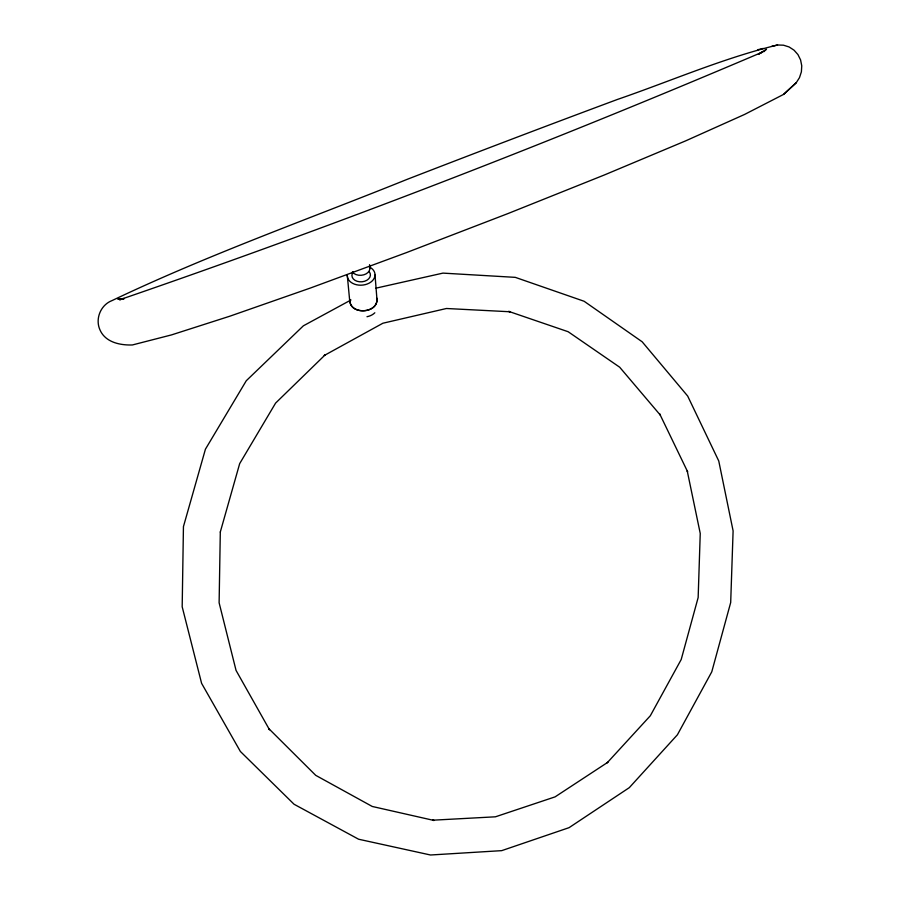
<?xml version="1.0" encoding="UTF-8"?>
<svg xmlns="http://www.w3.org/2000/svg" width="900" height="900" viewBox="0 0 900 900"><rect width="100%" height="100%" fill="white"/><g stroke="black" fill="none" stroke-linecap="round" stroke-linejoin="round"><path stroke-width="1.35" d="M375.03 275.029L377.055 300.656C375.289 313.729 351.169 314.516 349.718 300.96L347.287 275.321A13.883 9.967 -3.3 0 0 367.256 284.006A13.883 9.967 -3.3 0 0 369.36 266.94M349.718 300.96L350.021 299.61C348.502 315.45 379.575 313.808 376.673 298.159M777.544 45C722.745 58.309 670.748 81.079 617.524 99.416C547.132 125.573 476.955 152.314 406.935 179.438C308.43 219.161 207.979 254.812 112.073 300.577C100.755 304.819 94.995 318.713 99.911 329.738C105.233 342.326 120.094 345.386 132.39 344.959L171.484 334.912L229.86 316.192L310.387 288.034L406.361 252.641L508.039 213.536L604.418 174.949L685.586 140.895L744.581 114.446L783.551 94.421L796.23 82.744L799.492 77.625L801.383 71.854L801.754 65.824L800.584 59.929L797.951 54.585L794.025 50.164L789.086 46.958L783.461 45.191L777.544 45L771.739 46.384M763.796 51.727L766.451 49.241L758.441 54.18M783.551 94.421L796.23 82.744M350.978 299.981L303.379 325.811L246.285 380.734L205.425 449.201L183.442 526.613L182.183 606.791L201.6 683.336L240.368 751.455L294.064 804.251L358.616 839.227L430.526 855L501.716 850.646L569.07 827.663L629.314 787.646L677.396 734.794L711.776 671.827L730.688 602.528L733.106 530.876L718.762 461.002L687.679 396.056L642.161 341.786L584.111 301.264L515.295 277.358L442.946 273.116L375.975 288.157M758.374 54.315L762.671 51.998C551.34 141.986 336.814 225.124 119.599 299.79L124.324 298.62M757.913 49.703L763.234 48.431M124.234 298.474L117.855 299.171L122.647 299.261M376.661 298.091L377.055 300.656M369.551 264.679L369.877 268.639M374.827 312.784A13.635 9.911 -3.5 0 1 366.986 316.721M369.326 271.845A9.259 6.638 -3.3 0 1 366.84 280.282A9.259 6.638 -3.3 0 1 354.949 280.294A9.259 6.638 -3.3 0 1 353.34 271.856M369.641 266.918A9.293 6.649 -3.3 0 1 363.814 274.815A9.293 6.649 -3.3 0 1 352.373 271.991M220.309 531.99L219.116 602.775L236.059 670.433L269.528 729.81L268.875 728.707L315.72 775.339L372.251 806.467L434.115 820.485L432.596 820.204L495.439 816.806L555.086 796.871L607.905 762.221L607.174 762.817L650.329 715.748L681.199 659.52L698.153 597.544L700.245 533.452L687.251 471.004L687.611 471.746L659.722 413.966L660.206 414.968L619.673 367.2L568.148 331.729L508.646 311.366L510.154 311.771L446.456 308.498L382.905 323.224L324.191 355.511L325.091 354.915L275.602 403.088L239.67 463.635L220.309 531.99"/></g></svg>
